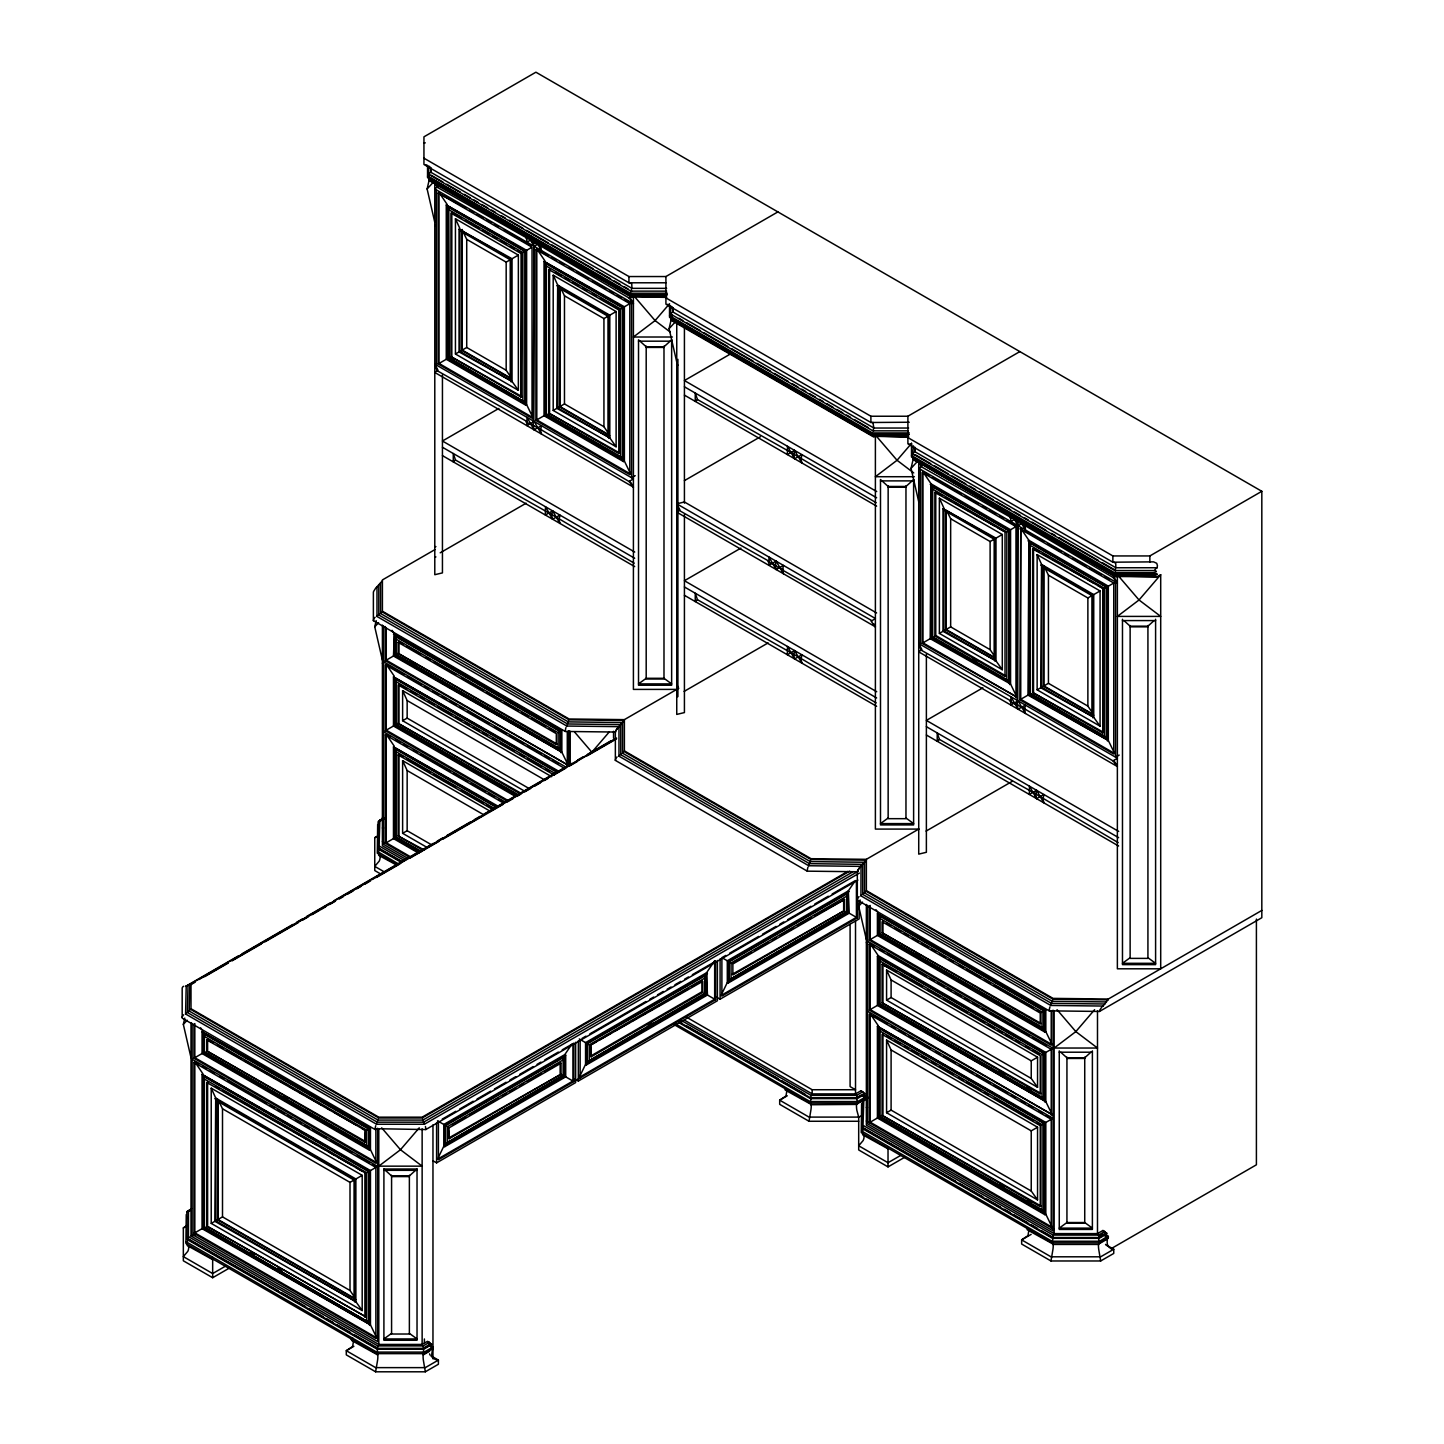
<?xml version="1.0" encoding="UTF-8"?>
<svg xmlns="http://www.w3.org/2000/svg" width="1444" height="1444" viewBox="0 0 1444 1444"><rect width="100%" height="100%" fill="white"/><g stroke="black" fill="none" stroke-linecap="round" stroke-linejoin="round"><path stroke-width="1.5" d="M1256.406 919.088L1256.406 1164.803L1111.068 1248.717M191.529 1208.61L187.594 1211.624M859.361 873.115L424.392 1124.244L376.559 1124.244L376.83 1122.999M858.079 871.346L423.633 1122.168L377.299 1122.168L377.57 1120.923M852.917 871.815L422.893 1120.075L378.057 1120.075L378.31 1118.829M620.288 724.924L619.079 726.657L566.806 726.043L567.077 724.798M434.879 549.641L382.407 579.928L382.407 612.039L569.098 719.816L624.386 720.466L620.848 724.599L567.564 723.967L567.835 722.722M623.898 720.755L622.617 722.523L568.322 721.892L568.593 720.646M678.788 688.228L624.386 719.635L624.386 751.746L811.059 859.523L866.364 860.173L861.039 866.364L808.766 865.75L809.037 864.505M1261.821 910.424L1108.324 999.031L1104.786 1003.995L1051.503 1003.381L862.754 894.396L862.754 864.342L809.543 863.674L809.813 862.429M1106.555 1001.937L1052.279 1001.288L864.559 892.915L864.559 862.248L810.301 861.599L810.571 860.353M1104.786 1003.995L1103.017 1006.053L1050.745 1005.457L1051.015 1004.212M1051.503 1003.381L1051.774 1002.136M1052.279 1001.288L1052.55 1000.06M376.559 1124.244L185.59 1013.995L186.222 985.656M185.59 1013.995L186.222 1012.966M377.299 1122.168L187.395 1012.515L188.027 985.043M187.395 1012.515L188.027 1011.486M378.057 1120.075L189.2 1011.053L189.832 984.429M189.2 1011.053L189.832 1010.024M566.806 726.043L376.992 616.462L376.992 586.733L382.407 580.759M376.992 616.462L377.642 615.433M567.564 723.967L378.797 614.982L379.447 613.953M568.322 721.892L380.602 613.519L381.252 612.491M808.766 865.75L618.971 756.169L618.971 726.44L622.129 722.812M618.971 756.169L619.602 755.14M809.543 863.674L620.776 754.689L621.407 753.66M810.301 861.599L622.581 753.208L623.212 752.18M1050.745 1005.457L860.949 895.858L861.581 894.847M862.754 864.342L864.108 862.519M862.754 894.396L863.386 893.367M864.559 862.248L865.877 860.443M864.559 892.915L865.191 891.887M423.2 1348.263L423.67 1350.988M666.641 295.045L631.912 295.045L631.714 293.872M908.601 434.752L873.873 433.886M1115.887 574.116L1157.149 574.116L1114.371 574.189L911.507 457.062L911.507 443.182M191.005 1022.623L191.005 1236.01L378.797 1344.436L422.135 1344.436L427.55 1341.314L429.355 1342.36L423.2 1345.916L423.543 1347.848M684.402 1020.132L812.178 1093.902L855.516 1093.902L860.949 1090.78L862.754 1091.826L856.581 1095.382L856.942 1097.314M866.364 904.486L866.364 1125.183L1054.156 1233.609L1097.494 1233.609L1102.909 1230.487L1104.714 1231.533L1098.559 1235.089L1098.902 1237.021M811.149 1098.306L810.662 1100.454M666.641 297.392L631.876 296.706M908.601 437.099L873.71 436.268M1160.705 574.712L1139.027 599.982L1117.367 616.408L1160.705 616.408L1139.027 599.982L1117.367 574.712L1117.367 968.798L1160.705 968.798L1160.705 574.712L1157.095 576.788L1115.598 575.957M666.641 288.349L631.912 288.349L631.768 283.908L629.476 282.555M908.601 428.038L873.891 428.038L872.862 422.334M1019.843 351.596L907.897 416.233L907.897 443.849L1112.873 562.203L1153.575 561.86L1156.734 563.304L1157.438 565.669L1157.095 567.745L1115.869 567.745L1115.725 563.304L1113.432 561.951M1105.887 1236.786C1105.689 1231.317 1096.447 1235.884 1099.028 1240.161M860.949 1090.78L864.92 1094.173L857.213 1098.613L810.499 1098.613L678.518 1022.424M1102.909 1230.487L1106.88 1233.88L1099.191 1238.32L1052.459 1238.32L862.267 1128.504L862.267 1100.743L868.043 1097.422M562.853 1075.22L445.167 1143.847L563.449 1075.563L563.449 1056.954L445.167 1125.237M705.195 993.725L705.195 975.115L586.914 1043.398L586.914 1062.008L705.195 993.725L705.195 975.115M846.942 911.886L846.942 893.276L728.66 961.56L728.66 980.169L846.942 911.886L846.942 893.276M534.099 429.807L527.006 417.37L526.879 425.619L534.099 421.449L541.464 434.048L540.561 430.402L541.464 425.709L534.099 429.807L533.197 426.142L534.099 246.31L533.197 242.664L530.562 240.083L436.99 187.124L435.889 183.875M552.601 510.869L551.698 515.562L552.601 519.208L559.965 515.111L559.063 519.804L559.965 523.45L552.601 510.869L545.363 515.039L545.507 506.772L552.601 519.208M794.561 450.402L793.659 455.095L794.561 458.741L801.925 454.643L801.023 459.336L801.925 462.982L794.561 450.402L787.341 454.571L787.485 446.304L794.561 458.741M776.078 569.496L775.175 565.849L776.078 561.156L768.84 565.326L768.984 557.077L776.078 569.496L783.442 565.416L782.54 570.109L783.442 573.755L776.078 561.156M794.561 650.576L793.659 655.251L794.561 658.915L801.925 654.818L801.023 659.511L801.925 663.157L794.561 650.576L787.341 654.746L787.485 646.479L794.561 658.915M1018.038 709.203L1010.962 696.766L1010.818 705.033L1018.038 700.863L1025.402 713.462L1024.5 709.798L1025.402 705.105L1018.038 709.203L1017.136 705.556L1017.749 518.938M1019.879 520.526L1025.402 529.966L1025.114 523.179M1036.539 790.265L1035.637 794.958L1036.539 798.604L1043.904 794.525L1043.001 799.218L1043.904 802.864L1036.539 790.265L1029.319 794.435L1029.464 786.186L1036.539 798.604M673.211 318.528L873.891 434.752M911.507 455.51L1114.371 572.618L1153.467 572.618C1160.886 570.94 1150.958 571.373 1157.095 567.745M530.562 240.083L526.879 242.141L526.681 235.426M919.828 463.271L920.947 466.52L1018.038 521.537L1014.5 519.497L1010.818 521.537L1010.638 514.822M1157.095 576.788L1114.967 576.481L912.951 459.066L1115.869 576.788M191.005 1057.73L183.334 1024.374L184.778 1018.11M434.788 222.322L427.117 188.965L429.518 178.533M382.407 660.197L374.754 626.84L376.18 620.595M676.749 362.029L669.095 328.672L671.965 316.164M918.727 501.736L911.056 468.361L913.456 457.947M866.364 939.611L858.693 906.254L860.137 899.991M673.139 321.2L672.218 320.063M915.117 460.889L914.684 459.914M1052.604 1242.454L1052.748 1244.439L1098.902 1244.439L1099.064 1242.454M429.355 1342.36L430.872 1343.859M862.754 1091.826L864.252 1093.325M1104.714 1231.533L1106.23 1233.032M631.912 288.349L431.16 172.45L431.214 168.695L429.536 166.457M873.891 428.038L673.139 312.139L672.218 306.832M1115.869 567.745L915.117 451.846L914.756 447.279M1107.728 1236.93C1107.584 1239.873 1104.606 1247.833 1113.757 1249.259L1113.757 1253.428L1100.671 1260.973L1050.979 1260.973L1021.648 1244.042L1021.648 1239.873L1031.142 1234.385M810.77 1102.313L810.77 1104.732L856.581 1104.425L863.801 1099.552L862.952 1127.439M377.281 1350.988L377.75 1348.263L354.322 1334.743M1052.64 1240.161L1053.109 1237.436L1041.395 1230.667M375.765 1125.688L375.53 1126.482A7.527 2.346 -76.6 0 0 375.151 1128.685L425.8 1129.551L857.862 880.1M565.994 727.469L565.741 728.263A7.202 2.31 -76.2 0 0 565.272 731.458L615.541 732.036A5.469 3.159 -60 0 1 615.848 730.7L617.96 727.361A7.455 4.296 -60 0 1 618.971 726.711M807.972 867.176L807.719 867.97A7.202 2.31 -76.2 0 0 807.25 871.165L857.501 871.743A5.469 3.159 -60 0 1 857.808 870.407L859.938 867.068A7.455 4.296 -60 0 1 860.949 866.418L862.339 864.577M1049.95 1006.865L1049.698 1007.659A7.202 2.31 -76.2 0 0 1049.21 1010.854L1099.48 1011.45L1261.821 917.716L1261.821 491.303L535.904 72.2L423.94 136.837L423.94 164.454L628.934 282.789L665.919 282.789M377.389 1347.848L377.75 1345.916L188.442 1236.624L188.478 1210.577M810.77 1097.314L811.131 1095.382L680.377 1019.897M1052.748 1237.021L1053.109 1235.089L863.801 1125.797M631.425 289.233L631.425 291.652M873.385 428.922L873.385 431.341M1115.364 568.629L1115.364 571.048M186.962 1243.934L187.233 1245.558L212.665 1259.655M438.398 1157.366L443.813 1146.193L443.813 1124.461L564.803 1054.607L571.752 1044.337M580.145 1075.527L585.56 1064.354L585.56 1042.622L706.549 972.769L714.672 960.783L715.574 961.307L715.574 999.717L575.127 1080.816M186.962 1216.985L186.962 1218.375M377.75 1352.162L377.552 1355.176M630.631 294.486L427.55 177.666L427.55 165.338M872.609 434.193L669.529 317.355L669.529 305.045M376.83 1351.873L376.685 1353.642L424.247 1353.642L432.965 1348.606M1114.587 573.882L1114.371 572.618M810.228 1101.339L810.066 1103.108L857.646 1103.108L866.887 1097.783M1052.189 1241.046L1052.044 1242.815L1099.606 1242.815L1108.324 1237.779L1108.324 1236.226L1104.714 1234.133A2.419 1.39 -60 0 1 1103.956 1234.439M669.529 303.727L655.089 320.586L633.411 337.012L672.417 337.012M609.224 731.982L591.878 752.198L574.55 731.982M911.507 443.434L897.049 460.275L875.389 476.719L914.395 476.719M419.247 1127.836L400.475 1149.731L378.797 1166.156L422.135 1166.156L400.475 1149.731L381.685 1127.836M1094.606 1009.699L1075.834 1031.612L1054.156 1048.037L1097.494 1048.037L1075.834 1031.612L1057.044 1009.699M427.117 188.965L433.507 182.016M374.754 626.84L378.581 622.671M669.095 328.672L675.467 321.723M183.334 1024.374L187.178 1020.204M911.056 468.361L917.445 461.412M858.693 906.254L862.519 902.085M187.287 1225.523L183.334 1227.923L183.334 1260.793L212.665 1277.723L229.74 1267.868M417.027 1169.008L409.374 1175.921L391.577 1175.921L383.905 1169.008L383.905 1340.267L417.027 1340.267L417.027 1169.008L383.905 1169.008M1154.063 620.631L1147.926 626.173L1130.129 626.173L1123.992 620.631M1090.852 1052.261L1084.733 1057.802L1066.936 1057.802L1060.799 1052.261M378.996 853.043L378.653 855.317L394.772 864.053M862.952 1132.439L862.591 1134.731L888.024 1148.828M586.914 1062.008L704.6 993.382M728.66 980.169L846.364 911.543M455.492 460.022L453.272 461.863L453.272 453.524L455.492 460.022L556.283 517.169L634.169 563.178M697.47 399.537L695.25 401.396L695.25 393.057L697.47 399.537L791.023 452.513L876.147 502.711M697.47 599.711L695.25 601.57L695.25 593.231L697.47 599.711L798.243 656.858L876.147 702.885M939.43 739.418L937.228 741.277L937.228 732.92L939.43 739.418L1033.001 792.395L1118.125 842.574M378.725 851.076L379.7 849.956A2.238 1.697 -35.7 0 0 379.862 848.747L401.324 861.129M187.323 1241.317L188.28 1240.197A2.238 1.697 -35.7 0 0 188.478 1239.566M862.664 1130.49L863.638 1129.37A2.238 1.697 -35.7 0 0 863.855 1128.432M375.097 617.256L374.501 617.851A7.184 5.433 -35.7 0 0 373.364 620.667L565.272 731.458M183.695 1014.789L183.081 1015.367A7.527 5.668 -35.7 0 0 182.179 1017.262M617.075 756.945L616.48 757.54A7.184 5.433 -35.7 0 0 615.343 760.374L807.25 871.147M859.054 896.652L858.44 897.247A7.184 5.433 -35.7 0 0 857.321 900.063L1049.228 1010.854M785.193 1088.072L785.193 1090.039L811.131 1104.425A10.397 3.249 -76.6 0 1 810.86 1110.328L809.019 1121.266L858.693 1121.266M1027.171 1227.761L1027.171 1229.746L1053.109 1244.132A10.397 3.249 -76.6 0 1 1052.838 1250.035L1050.979 1260.973M888.15 818.008L880.497 823.603L913.619 823.603L905.966 818.008M391.577 1333.353L383.905 1338.949L417.027 1338.949L409.374 1333.353M1130.129 957.715L1122.475 963.31L1155.597 963.31L1147.926 957.715M379.014 848.025L379.862 820.156L382.949 818.369M187.594 1238.266L188.442 1236.624M429.951 172.919L428.742 174.417L429.951 175.338M671.929 312.626L670.72 314.124L671.929 315.045M913.908 452.315L912.698 453.813L913.908 454.734M632.003 296.219L629.151 298.06L537.782 244.271L533.197 242.664L534.099 242.141M1115.941 575.633L1113.107 577.474L1021.72 523.667L1017.136 522.06M377.371 836.509L374.754 837.701L374.754 870.552L380.259 873.728M861.328 1115.923L858.693 1117.096L809.019 1117.096L779.688 1100.166L779.688 1104.335L809.019 1121.266M437.893 186.601L434.788 188.965L633.411 303.655L630.053 297.536L629.151 298.06L633.411 303.655M438.146 192.991L532.042 247.213L532.042 418.182L438.146 363.978L438.146 192.991L465.871 207.954M532.944 417.659L439.048 363.455L439.048 192.467L447.171 204.452L447.171 358.762L526.627 404.627L525.724 405.15L446.268 359.285L446.268 204.976L526.627 250.335L526.627 404.627L532.042 415.8M512.042 381.451L459.048 351.903L459.048 229.199L512.042 258.747L512.042 381.451L518.36 390.313L518.36 255.101L455.438 218.766L455.438 353.997L518.36 390.313M459.95 230.769L510.237 259.794L510.237 380.422L459.95 351.379L459.95 230.769L461.755 229.722L461.755 350.332L510.111 378.256M526.049 238.531L526.952 238.007M510.815 377.101L506.176 370.26L506.176 262.14L518.36 255.101M521.067 253.53L521.97 253.025L521.067 397.1L450.925 356.596L450.925 213.044L521.067 253.53L521.067 397.1M522.872 400.223L522.872 252.501L525.273 251.112L448.524 206.799L448.524 357.986L525.273 402.28L449.12 357.643L448.524 206.799M525.724 405.15L525.724 250.859L531.356 247.592M535.904 249.433L629.801 303.655L629.801 474.625L535.904 420.421L535.904 249.433L548.305 255.552M541.464 246.382L540.561 246.906L541.464 250.552L535.941 241.112M544.027 261.418L624.386 306.778L624.386 461.069L630.703 474.101L536.807 419.897L536.807 248.91L544.929 260.895L544.929 415.204L624.386 461.069L623.483 461.593L544.027 415.728L544.027 261.418L623.483 307.301L623.483 461.593M553.196 275.208L557.709 285.118L557.709 407.822L609.801 437.893L556.806 408.345L557.709 285.118L609.801 315.189L609.801 437.893L616.119 446.756L616.119 311.543L553.196 275.208L553.196 410.439L616.119 446.756M438.146 363.978L448.073 358.238L448.073 208.261M450.925 356.596L521.97 396.577M455.438 353.997L466.719 347.481L466.719 239.361L462.206 230.047M423.94 158.19L628.934 276.544L665.919 276.544L777.883 211.907M608.574 433.543L603.935 426.702L603.935 318.582L616.119 311.543M623.032 458.723L546.283 414.428L546.283 263.241L623.032 307.554L623.032 458.723L620.631 456.665L620.631 308.944L630.703 303.132L624.963 299.81M498.902 408.417L442.442 441.016L634.728 552.041M526.049 422.027L537.782 427.749L629.151 481.556L633.411 478.794L434.788 364.123L436.99 370.603L526.952 421.504M535.904 420.421L545.832 414.681L545.832 262.465L544.929 262.988L622.581 307.825L622.581 460.04L623.483 459.517L545.832 414.681M546.283 414.428L546.283 263.241M619.729 453.019L618.826 453.542L618.826 309.973L548.684 269.487L548.684 413.038L619.729 453.019L619.729 309.467M553.196 410.439L564.478 403.923L564.478 295.803L560.868 288.349M533.197 426.142L534.099 425.619M540.561 430.402L541.464 429.879M731.151 353.563L684.42 380.548L876.707 491.556M609.801 435.817L607.996 436.864L607.996 316.236L557.709 287.212L559.514 286.165L559.514 406.775L607.87 434.698M440.203 552.817L526.139 503.198M635.216 475.672L631.606 477.747L631.606 302.608M630.053 481.032L629.151 481.556L633.411 487.133L434.788 372.462L437.893 370.079L434.788 364.123M385.331 660.702L395.277 654.962L560.958 750.627L560.055 751.151L560.055 731.494L394.374 635.829L394.374 655.486L561.86 752.18L393.472 656.009L394.374 633.754L561.86 730.447L561.86 752.18L568.196 765.212L385.331 660.702L385.331 626.552M398.111 642.327L556.319 733.66L556.319 744.653L398.111 653.32L398.111 642.327L402.93 644.06M684.42 480.635L760.356 436.792M395.728 654.71L395.728 636.1L560.507 731.242L560.507 749.833L395.728 654.71L395.728 636.1M398.111 653.32L557.222 744.129M514.226 795.734L393.472 726.007L393.472 676.857L557.98 770.789M517.169 796.402L394.374 725.484L394.374 678.427L395.277 677.904L395.277 724.978L385.331 730.7L507.277 801.113M515.923 794.11L395.728 724.707L395.728 678.68L554.695 770.464M554.352 775.121L398.111 684.907L398.111 723.336L520.111 792.72M524.569 791.131L402.623 720.718L407.154 718.119L407.154 700.557L402.623 690.647L551.662 776.692M395.277 747.902L395.277 837.574L385.331 843.296L385.331 734.87L390.115 736.584M418.778 853.223L393.472 838.603L393.472 746.873L497.602 805.933M740.88 548.124L684.42 580.723L876.707 691.73M421.558 849.451L398.111 835.932L398.111 754.923L402.93 756.656M876.616 612.96L684.42 501.989L676.749 503.812L678.969 510.31L768.912 561.193M768.009 561.716L776.078 565.326M1010.565 684.041L930.207 638.681L931.109 483.866L1010.565 529.731L1010.565 684.041L1016.883 697.073L922.084 643.374L922.084 472.405L1015.98 526.609L1015.98 697.596M775.175 565.849L783.442 569.586M934.864 492.44L935.766 491.917L935.766 635.486L1005.926 675.972L1005.024 676.496L934.864 635.992L934.864 492.44L1005.926 532.421M384.104 818.008L378.328 821.347L378.328 849.108L401.613 862.555M378.328 822.123L384.104 818.802M995.981 660.865L942.986 631.317L942.986 508.595L995.981 538.161L995.981 660.865L1002.298 669.727L1002.298 534.515L939.376 498.18L939.376 633.393L1002.298 669.727M374.754 837.701L378.49 835.534M560.507 749.833L558.124 747.775L558.124 732.613L561.86 730.447M418.995 850.733L395.728 837.303L395.728 748.696L496.537 806.889M398.111 835.932L424.41 850.065M425.854 846.726L402.623 833.314L407.154 830.715L407.154 770.554L402.623 760.663L489.733 810.95M684.131 691.405L768.118 642.905M185.59 986.378L238.242 955.982M242.141 953.726L292.861 924.449M296.76 922.193L302.608 918.817M306.525 916.561L329.918 903.042M333.817 900.803L433.308 843.368M437.207 841.112L443.055 837.737M446.954 835.48L470.365 821.961M474.264 819.705L480.112 816.329M484.011 814.073L571.788 763.407M577.636 760.031L583.502 756.656M587.401 754.4L610.794 740.88M187.395 985.765L616.57 738.01M189.2 985.151L195.03 981.794M198.929 979.537L228.116 962.697M231.997 960.441L317.626 911.02M321.507 908.763L335.134 900.912M339.015 898.655L368.202 881.815M372.101 879.558L484.949 814.398M488.848 812.16L615.324 739.129M191.005 984.555L194.904 982.299M204.669 976.667L228.098 963.13M231.997 960.874L261.274 943.979M265.191 941.723L298.367 922.554M302.283 920.297L308.132 916.922M312.03 914.666L325.694 906.778M329.611 904.522L335.459 901.146M339.358 898.89L343.275 896.634M347.174 894.377L353.04 891.002M356.939 888.746L360.838 886.49M364.736 884.233L370.603 880.858M376.451 877.483L399.88 863.945M409.645 858.314L438.922 841.401M442.839 839.163L503.342 804.218M507.259 801.962L513.107 798.586M517.024 796.33L520.923 794.074M524.822 791.817L530.688 788.442M534.587 786.186L540.435 782.792M544.352 780.554L548.251 778.298M554.099 774.905L565.813 768.154M569.73 765.898L577.528 761.385M587.293 755.753L616.57 738.841M1009.988 517.927L1010.89 517.403M994.754 656.515L990.115 649.656L990.115 541.536L1002.298 534.515M1009.212 681.694L932.463 637.382L932.463 486.213L1009.212 530.526L1009.212 681.694L1006.829 679.637L1006.829 531.897L1016.883 526.085L1016.883 697.073L922.987 642.851L922.987 471.881M1019.843 528.829L1113.757 583.051L1113.757 754.039L1019.843 699.817L1020.746 528.323L1028.886 540.309L1108.324 586.174L1108.324 740.483L1113.757 751.656M1024.5 526.32L1025.402 525.797L1021.72 523.667M872.032 620.739L782.54 570.109M1108.324 740.483L1027.984 695.124L1028.886 540.309L1028.886 694.6L1106.519 739.436L1106.519 587.221L1028.886 542.384L1029.789 541.861L1029.789 694.077L1019.843 699.817M1032.622 548.882L1103.685 588.863L1102.783 732.938L1032.622 692.434L1032.622 548.882L1039.373 551.734M200.644 1027.857L202.954 1031.269L202.954 1053.019L370.458 1149.713L369.556 1150.236L202.052 1053.542L202.052 1031.792L370.458 1127.981L370.458 1149.713L375.873 1160.886M361.902 1128.414L365.801 1130.67L364.899 1142.186L206.709 1050.853L206.709 1039.861L213.459 1042.712M1037.135 554.622L1041.647 564.514L1041.647 687.236L1093.74 717.307L1040.745 687.759L1041.647 564.514L1093.74 594.603L1093.74 717.307L1100.075 726.17L1100.075 590.957L1037.135 554.622L1037.135 689.835L1100.075 726.17M1043.452 565.561L1041.647 566.608L1091.935 595.632L1091.935 716.26L1093.74 715.213M375.873 1129.118L375.873 1163.268L193.929 1058.217L203.857 1052.495L203.857 1032.839L202.954 1033.362L368.653 1129.027L368.653 1148.684M204.308 1052.225L204.308 1033.615L369.104 1128.757L366.704 1130.147L366.704 1145.309L369.104 1147.366L204.308 1052.225L204.308 1033.615M206.709 1050.853L365.801 1141.662M193.929 1062.405L375.873 1167.438L375.873 1338.426L193.929 1233.375L193.929 1062.405L198.694 1064.102M922.084 643.374L932.012 637.634L932.012 485.437M932.463 637.382L932.463 486.213M934.864 635.992L935.766 635.486M939.376 633.393L950.657 626.876L950.657 518.757L947.047 511.32M370.458 1324.87L202.052 1228.682L202.052 1074.39L370.458 1170.561L370.458 1324.87L375.873 1336.043M907.897 437.604L1112.873 555.94L1149.857 555.94L1261.821 491.303M1114.01 576.95L1113.107 577.474L1117.367 583.051L918.727 468.361L921.85 465.997L919.756 462.026M211.221 1088.18L215.734 1098.072L215.734 1220.794L355.874 1301.694L214.831 1221.317L215.734 1098.072L355.874 1178.99L355.874 1301.694L362.191 1310.556L362.191 1175.344L211.221 1088.18L211.221 1223.393L362.191 1310.556M217.539 1099.119L215.734 1100.166L354.069 1180.037L354.069 1300.647L355.874 1299.618M1092.53 712.957L1087.874 706.098L1087.874 597.978L1100.075 590.957M1106.97 586.968L1030.24 542.655L1030.24 693.824L1106.97 738.137L1104.588 736.079L1104.588 588.34L1114.66 582.528M1114.967 575.705L1154.929 575.705L1157.095 574.441M982.859 687.813L926.38 720.412L1118.685 831.437M1008.76 682.994L1008.76 530.778L931.109 485.942L931.109 638.158L1009.663 682.471L932.012 637.634M1009.988 701.423L1021.72 707.163L1113.107 760.952L1117.367 758.208L918.727 643.519L920.947 650.017L1010.89 700.9M1030.24 693.824L1030.24 542.655M1032.622 692.434L1103.685 732.415M1037.135 689.835L1048.434 683.319L1048.434 575.199L1043.904 565.904M1017.136 705.556L1018.038 705.033L1014.5 702.993M1024.5 709.798L1025.402 709.293L1021.72 707.163M190.77 1209.35L186.908 1211.588L186.908 1239.331L377.101 1349.147L423.832 1349.147L431.521 1344.707L428.308 1342.379M186.908 1212.364L190.77 1210.144M183.334 1227.923L187.07 1225.775M206.709 1039.861L365.801 1130.67M202.052 1031.792L370.458 1127.981M193.929 1233.375L203.857 1227.635L203.857 1075.437M204.904 1227.039L369.104 1322.524L204.308 1227.382L204.308 1076.213L369.104 1171.355M206.709 1225.992L365.801 1316.82L365.801 1173.25L206.709 1082.44L206.709 1225.992L365.801 1316.82M211.221 1223.393L222.502 1216.877L222.502 1108.775L218.892 1101.321M624.386 750.898L811.059 858.693L866.364 859.324L918.817 829.037M191.005 1008.742L378.797 1117.169L422.135 1117.169L847.718 871.454M191.005 983.707L191.005 1009.573L378.797 1117.999L422.135 1117.999L849.668 871.165M926.091 831.094L1012.027 781.475M442.261 1119.1L455.799 1111.284M459.679 1109.046L473.217 1101.23M477.08 1098.992L490.635 1091.177M494.498 1088.938L506.104 1082.242M509.985 1080.004L515.779 1076.646M519.659 1074.408L533.197 1066.593M537.06 1064.354L540.94 1062.134M544.803 1059.896L558.341 1052.08M562.221 1049.842L573.828 1043.146L573.828 1081.556L438.398 1159.749L438.398 1121.338M582.076 1038.38L585.957 1036.142M589.82 1033.904L645.919 1001.504M649.8 999.284L653.663 997.046M657.525 994.808L663.337 991.45M667.2 989.23L671.081 986.992M674.944 984.754L680.756 981.415M684.618 979.176L688.481 976.938M692.362 974.7L715.574 961.307M725.772 955.423L721.892 957.643L721.892 996.071L857.321 917.879L857.321 871.851A5.253 3.032 -60 0 1 857.537 870.858L860.064 866.996A7.166 4.133 -60 0 1 861.039 866.364L860.949 895.858M729.635 953.184L758.66 936.434M762.522 934.196L776.078 926.38M779.941 924.142L783.803 921.904M787.684 919.666L810.896 906.272M814.759 904.034L828.314 896.219M832.177 893.98L855.389 880.569L848.296 890.93L727.307 960.783L727.307 982.516L720.989 995.548L856.418 917.355L856.418 881.075M444.716 1146.716L565.705 1076.863L565.705 1055.131L444.716 1124.984L444.716 1146.716L443.813 1146.193M707.452 973.292L586.463 1043.146L586.463 1064.878L585.56 1064.354L706.549 994.501L706.549 972.769L707.452 995.024L586.463 1064.878M849.198 891.453L728.209 961.307L728.209 983.039L727.307 982.516L848.296 912.662L848.296 890.93L849.198 913.186L728.209 983.039M706.549 974.844L587.365 1043.669L587.365 1063.307L586.463 1062.784L705.647 993.977L715.574 999.717M354.646 1297.344L350.008 1290.485L350.008 1182.383L362.191 1175.344M366.704 1320.466L366.704 1172.727L376.776 1166.914L372.913 1164.676M437.496 1120.815L447.55 1126.627L562.853 1060.058M579.243 1038.976L589.314 1044.788L704.6 978.22M722.578 958.04L731.061 962.949L846.364 896.381M452.315 1124.912L465.798 1117.133M469.643 1114.912L498.523 1098.234M502.368 1096.014L506.23 1093.794M510.075 1091.574L515.851 1088.235M519.714 1086.014L523.558 1083.794M527.403 1081.556L540.886 1073.776M544.731 1071.556L558.214 1063.777M590.217 1045.312L702.795 981.342L702.795 992.335L591.119 1056.827L590.217 1045.312L595.993 1041.972M599.838 1039.752L611.39 1033.074M615.252 1030.854L628.718 1023.074M632.58 1020.854L636.425 1018.616M642.201 1015.294L646.046 1013.056M649.908 1010.836L653.753 1008.616M657.616 1006.396L663.392 1003.057M667.236 1000.836L671.081 998.616M674.944 996.396L688.409 988.599M692.272 986.378L701.892 980.819L701.892 991.811L590.217 1056.304M731.964 963.473L751.223 952.354M755.068 950.116L768.551 942.336M772.396 940.116L776.258 937.896M780.103 935.676L793.586 927.896M797.431 925.658L810.914 917.879M814.759 915.658L844.559 899.504L844.559 910.496L732.866 974.989L732.866 963.978L844.559 899.504M449.355 1127.674L561.048 1063.181L561.048 1074.174L449.355 1138.666L448.452 1127.15L449.355 1138.666M225.95 1265.883L212.665 1273.554L183.334 1256.605L187.792 1251.352A10.397 7.834 -35.7 0 0 188.46 1245.667M448.452 1138.143L561.048 1074.174M731.964 974.465L844.559 910.496M647.977 1025.041L651.822 1022.821M1119.172 755.068L1115.562 757.161L1115.562 582.004M444.716 1144.623L563.9 1075.816L573.828 1081.556M847.393 912.139L728.209 980.945L729.112 981.469L729.112 961.812L848.296 893.006L847.393 892.5L847.393 912.139L857.321 917.879M1114.01 760.428L1113.107 760.952L1117.367 766.547L918.727 651.858L921.85 649.493L918.727 643.519M437.496 1159.225L572.925 1081.033L572.925 1044.752M579.243 1077.386L714.672 999.194L714.672 960.783M432.965 1160.795L436.593 1162.871L575.633 1082.603L575.633 1042.261M574.73 1078.957L578.34 1081.033L717.379 1000.764L717.379 960.422M716.477 997.118L720.087 999.194L859.144 918.926L859.144 900.984M875.985 909.72L878.313 913.149L878.313 934.882L1045.817 1031.594L1044.914 1032.117L877.41 935.405L877.41 913.673L1045.817 1009.861L1045.817 1031.594L1052.134 1044.626L870.191 939.575L870.191 905.424M1051.232 1010.999L1051.232 1045.149L869.288 940.098L879.216 934.358L879.216 914.72L878.313 915.243L1044.012 1010.89L1044.012 1030.547L1044.914 1030.023L879.216 934.358M879.667 934.106L879.667 915.496L1044.463 1010.638L1044.463 1029.247L879.667 934.106L879.667 915.496M882.067 932.716L1040.258 1024.049L1040.258 1013.056L882.067 921.723L882.067 932.716L1041.16 1023.543M1052.134 1114.624L870.191 1009.591L870.191 943.744L878.313 955.729L1045.817 1052.441L1045.817 1101.591L1052.134 1114.624L869.288 1010.114L869.288 944.268L874.053 945.982M877.41 956.253L878.313 955.729L878.313 1004.898L1045.817 1101.591L877.41 1005.421L877.41 956.253L1044.914 1052.965L1044.914 1102.115M882.067 964.321L1040.258 1055.654L1040.258 1094.065L882.067 1002.732L882.067 964.321L896.634 971.686M869.288 1010.114L879.216 1004.374L879.216 957.3L878.313 957.823L1044.012 1053.488L1044.012 1100.563L1044.914 1100.039L879.216 1004.374M879.667 1004.121L879.667 958.076L1044.463 1053.217L1044.463 1099.263L879.667 1004.121L879.667 958.076M882.067 1002.732L1041.16 1093.541M886.58 1000.132L891.092 997.515L891.092 979.953L886.58 970.043L1037.55 1057.207L1037.55 1087.296L886.58 1000.132L886.58 970.043M1052.134 1227.238L870.191 1122.187L870.191 1013.76L878.313 1025.745L878.313 1117.494L1045.817 1214.205L1044.914 1214.711L877.41 1118.017L877.41 1026.269L1045.817 1122.457L1045.817 1214.205L1052.134 1227.238L1051.232 1227.743L1051.232 1119.317L869.288 1014.284L869.288 1122.71L879.216 1116.97L879.216 1027.316L878.313 1027.839L1044.012 1123.486L1044.012 1213.159L1044.914 1212.635L879.216 1116.97M787.269 1095.779L779.688 1100.166L785.987 1095.978L786.908 1090.455M353.888 1346.313L346.289 1350.7L346.289 1354.869L375.62 1371.8L425.312 1371.8L438.398 1364.255L438.398 1360.086L432.965 1356.945A11.155 6.444 -60 0 1 432.297 1356.819M856.581 1097.729L861.202 1095.057M424.735 1347.378L429.355 1344.707M678.518 1021.648L810.499 1097.837L857.213 1097.837L864.92 1093.397M186.908 1238.555L377.101 1348.371L423.832 1348.371L431.521 1343.913M862.754 1094.426L866.364 1096.519L857.646 1101.555L810.066 1101.555L675.738 1023.995M431.937 1346.999L429.301 1344.996L432.965 1347.053L424.247 1352.089L376.685 1352.089L186.258 1241.84M425.312 1371.8L423.471 1360.862A10.397 3.249 76.6 0 1 423.2 1354.959L429.572 1351.277M862.267 1101.537L868.043 1098.198M1044.463 1029.247L1042.063 1027.189L1042.063 1012.027L1045.817 1009.861M879.667 1116.717L879.667 1028.092L1044.463 1123.233L1044.463 1211.859L879.667 1116.717L879.667 1028.092M882.067 1115.328L1040.258 1206.661L1040.258 1125.652L882.067 1034.319L882.067 1115.328L1041.16 1206.137M886.58 1112.728L891.092 1110.111L891.092 1049.968L886.58 1040.059L1037.55 1127.222L1037.55 1199.892L886.58 1112.728L886.58 1040.059M1037.55 1087.296L1031.233 1078.433L1031.233 1060.853L1037.55 1057.207M1044.463 1099.263L1042.063 1097.187L1042.063 1054.607L1052.134 1048.795M901.309 1155.056L888.024 1162.727L858.693 1145.778L863.151 1140.525A10.397 7.834 -35.7 0 0 863.801 1134.84M856.942 1102.313L856.581 1104.425A10.397 3.249 76.6 0 0 856.852 1110.328L858.693 1117.096L858.693 1149.947L888.024 1166.896L905.099 1157.041M1037.55 1199.892L1031.233 1191.029L1031.233 1130.869L1037.55 1127.222M1044.463 1211.859L1042.063 1209.783L1042.063 1124.623L1052.134 1118.811M862.267 1127.728L1052.459 1237.526L1099.191 1237.526L1106.88 1233.086M1100.148 1243.212L1106.519 1239.53M537.782 244.271L534.099 246.31L527.89 235.426M1025.402 521.627L1018.038 525.706L1012.731 516.392M183.695 986.27L183.081 986.577A7.527 5.668 35.7 0 0 182.179 988.021L182.179 1018.146L375.151 1129.551M191.005 1236.01L194.832 1235.107M352.896 1338.227L351.181 1339.22L351.813 1340.573L377.75 1354.959A10.397 3.249 -76.6 0 1 377.48 1360.862L375.62 1371.8M377.678 851.599L398.724 864.053M861.617 1131.013L1052.044 1241.244L1099.606 1241.244L1107.801 1236.226M379.014 821.383L379.862 820.156M423.94 143.1L425.294 142.848M909.233 422.244L870.894 422.496L665.919 304.161L665.919 276.544M434.788 225.39L435.926 225.39M666.641 291.128L630.92 291.128L428.742 174.417L428.742 166.06M427.55 176.096L630.414 293.222L667.363 293.222M667.363 294.793L630.414 294.793L630.414 293.222M428.994 179.67L631.028 296.291L666.532 296.291M666.532 297.085L631.028 296.291M638.519 341.181L671.64 341.181M646.19 347.426L663.987 347.426M676.749 365.079L677.904 365.079M665.919 297.897L870.894 416.233L907.897 416.233M908.276 430.835L872.898 430.835L670.72 314.124L670.72 305.767M669.529 315.803L872.393 432.929L909.323 432.929M909.323 434.482L872.393 434.482L872.393 432.929M670.973 319.359L872.988 435.998L908.511 435.998M908.511 436.774L872.988 435.998M880.497 480.888L913.619 480.888M888.15 487.133L905.966 487.133M434.788 546.644L435.926 546.644M434.788 556.915L435.926 556.915M1154.677 570.542L1114.858 570.542L912.698 453.813L913.474 445.871M1122.475 620.577L1155.597 620.577M1130.129 626.84L1147.926 626.84M382.407 663.265L383.562 663.265M676.749 686.351L677.904 686.351M676.749 689.402L633.411 689.402L633.411 297.5M676.749 696.622L677.904 696.622L677.904 359.321M382.407 817.701L383.562 817.701M382.407 827.99L383.562 827.99M918.727 829.091L875.389 829.091L875.389 437.207M866.364 942.661L867.501 942.661M1059.264 1052.207L1092.386 1052.207M1066.936 1058.452L1084.733 1058.452M686.333 1017.081L812.178 1089.733L855.516 1089.733L850.101 1086.61L850.101 924.359M811.131 1095.382L856.581 1095.382M866.364 1097.115L867.501 1097.115M866.364 1107.386L867.501 1107.386M383.905 1170.326L417.027 1170.326M391.577 1176.589L409.374 1176.589M1053.109 1235.089L1098.559 1235.089M377.75 1345.916L423.2 1345.916M382.407 611.209L569.098 718.986L624.386 719.635M866.364 890.605L1053.037 998.382L1108.324 999.031M866.364 859.324L866.364 891.435L1053.037 999.212L1108.324 999.862M431.16 1347.577C435.601 1348.804 426.106 1358.551 438.398 1360.086L425.312 1367.63L375.62 1367.63L346.289 1350.7L352.607 1346.512L353.527 1340.971M865.317 1096.465L862.808 1095.075M1107.295 1236.172L1105.328 1235.541M377.678 824.325L377.299 853.26L396.775 864.505M861.617 1103.721L861.256 1132.656L1052.044 1242.815M186.258 1214.548L185.897 1243.501L376.685 1353.642M425.294 164.652L426.54 164.959M667.254 304.359L669.637 305.081M909.233 444.066L911.615 444.77M431.16 175.229L442.857 181.98M446.756 184.236L460.401 192.106M464.3 194.362L470.148 197.738M474.047 199.994L477.946 202.232M481.845 204.488L487.693 207.864M491.592 210.12L495.491 212.376M501.339 215.752L505.238 217.99M509.136 220.246L522.764 228.116M526.663 230.372L548.106 242.754M552.005 244.993L592.942 268.638M596.841 270.876L610.487 278.764M614.386 281.002L620.216 284.378M624.115 286.634L628.014 288.89M678.987 318.312L682.886 320.568M686.784 322.806L700.43 330.694M704.329 332.932L727.722 346.452M731.621 348.69L753.046 361.072M756.945 363.328L770.591 371.198M774.489 373.454L788.135 381.324M792.034 383.581L797.882 386.956M801.781 389.194L805.68 391.45M809.579 393.707L815.427 397.082M819.326 399.338L823.224 401.576M827.123 403.833L832.953 407.208M836.852 409.464L842.7 412.84M846.599 415.078L850.498 417.334M854.397 419.59L868.043 427.46M915.117 454.643L930.712 463.632M934.611 465.889L948.239 473.758M952.137 476.015L965.783 483.902M969.682 486.141L975.53 489.516M979.429 491.772L993.075 499.642M996.974 501.898L1010.619 509.768M1014.518 512.024L1020.366 515.4M1024.265 517.656L1028.164 519.894M1032.063 522.15L1045.691 530.038M1051.539 533.414L1055.438 535.652M1059.336 537.908L1098.324 560.416M1102.223 562.655L1115.869 570.542M631.912 295.045L431.106 178.262M915.117 458.542L1113.92 573.322M631.912 297.392L428.994 180.446L428.994 176.258M873.891 437.099L670.973 320.153L670.973 315.947M469.697 210.174L473.542 212.394M477.368 214.596L483.126 217.918M486.953 220.138L490.779 222.34M494.624 224.56L498.451 226.762M504.191 230.083L531.031 245.57M552.131 257.772L555.976 259.974M559.803 262.194L563.629 264.396M569.387 267.718L573.214 269.938M577.04 272.14L588.538 278.782M592.383 281.002L605.794 288.746M609.621 290.948L613.465 293.168M617.292 295.388L621.119 297.59M924.9 472.982L928.745 475.202M932.571 477.404L961.325 494.01M965.152 496.213L978.563 503.956M982.389 506.176L986.234 508.378M990.061 510.598L995.819 513.92M999.645 516.122L1003.472 518.342M1007.316 520.562L1014.97 524.984M1024.59 530.526L1043.741 541.59M1047.586 543.81L1060.997 551.554M1064.824 553.756L1068.668 555.976M1072.495 558.196L1085.906 565.94M1089.733 568.142L1101.23 574.784M1105.075 577.004L1108.902 579.206M446.268 204.976L525.724 250.859M930.207 484.39L1009.663 530.255L1009.663 684.564M1027.984 540.832L1107.422 586.697L1107.422 741.007M447.171 206.546L524.822 251.382L524.822 403.598M449.12 209.903L522.872 252.501M546.879 266.346L620.631 308.944M933.059 489.317L1006.829 531.897M1030.817 545.76L1104.588 588.34M461.557 218.134L451.828 212.521L451.828 356.072M465.455 220.39L479.101 228.26M483 230.517L488.848 233.892M492.747 236.148L496.646 238.386M500.545 240.643L506.375 244.018M510.273 246.274L514.172 248.512M518.071 250.769L521.97 253.025M555.435 272.338L561.283 275.714M565.164 277.952L569.062 280.208M572.961 282.464L578.809 285.84M582.708 288.078L586.607 290.334M592.455 293.71L596.354 295.966M600.253 298.204L617.779 308.33M937.716 493.054L941.614 495.292M945.513 497.548L951.361 500.924M955.26 503.162L968.888 511.05M972.787 513.288L994.23 525.67M998.129 527.926L1003.977 531.302M1043.272 553.991L1049.12 557.366M1053.019 559.604L1056.918 561.86M1060.817 564.117L1066.665 567.492M1070.545 569.73L1084.191 577.618M1088.09 579.856L1093.938 583.232M1097.837 585.488L1101.736 587.744M459.048 229.199L511.14 259.27L511.14 381.974M556.806 285.641L608.899 315.713L608.899 438.416M942.986 508.595L995.078 538.684L995.078 661.388M1040.745 565.037L1092.837 595.127L1092.837 717.83M466.719 239.361L506.176 262.14M564.478 295.803L603.935 318.582M950.657 518.757L990.115 541.536M1048.434 575.199L1087.874 597.978M684.42 386.793L876.634 497.783M684.42 395.133L876.634 506.122M466.719 347.481L506.176 370.26M564.478 403.923L603.935 426.702M950.657 626.876L990.115 649.656M1048.434 683.319L1087.874 706.098M510.562 378.003L462.206 350.08L462.206 229.452M608.321 434.445L559.965 406.522L559.965 288.132M994.501 657.399L946.145 629.476L946.145 511.104M1092.26 713.841L1043.904 685.918L1043.904 567.546M994.05 657.67L945.694 629.746L945.694 511.356M1091.808 714.112L1043.452 686.189L1043.452 567.799M548.684 413.038L618.826 453.542M450.023 357.119L453.903 359.357M972.787 658.933L976.667 661.172M546.879 414.085L620.631 456.665M933.059 637.039L1006.829 679.637M1030.817 693.481L1104.588 736.079M448.073 358.238L525.724 403.075M1029.789 694.077L1107.422 738.913M1114.66 753.515L1020.746 699.293L1020.746 528.323M875.389 626.84L676.749 512.151L679.871 509.786L676.749 503.812L875.389 618.501L871.129 621.263L875.389 626.84L873.71 623.79M442.442 447.261L634.674 558.25M684.42 586.968L876.634 697.957M926.38 726.675L1118.613 837.664M442.442 455.618L634.674 566.589M684.42 595.307L876.634 706.297M926.38 735.014L1118.613 846.003M393.472 634.259L560.958 730.971L560.958 752.703M877.41 913.673L1044.914 1010.367L1044.914 1032.117M396.306 639.205L558.124 732.613M880.262 918.601L1042.063 1012.027M406.829 646.316L420.511 654.204M426.359 657.58L430.276 659.836M434.175 662.092L455.654 674.51M461.52 677.886L483 690.286M486.899 692.542L500.581 700.43M504.479 702.687L518.161 710.592M522.06 712.849L527.926 716.224M531.825 718.48L545.489 726.368M549.406 728.624L555.272 732M886.869 923.456L890.786 925.712M894.684 927.969L900.551 931.362M904.449 933.618L908.348 935.856M912.265 938.113L918.113 941.506M922.03 943.762L927.878 947.138M931.795 949.394L935.694 951.65M939.611 953.906L945.459 957.282M949.376 959.538L953.275 961.794M959.141 965.188L963.04 967.444M966.939 969.7L980.62 977.588M984.519 979.844L990.385 983.22M994.284 985.476L1033.344 1008.038M1037.261 1010.277L1041.16 1012.533M410.854 661.713L414.753 663.969M916.254 953.509L920.153 955.747M396.306 654.367L558.124 747.775M880.262 933.763L1042.063 1027.189M383.526 661.731L565.182 766.62M867.483 941.145L1053.037 1048.272M388.183 665.467L403.67 674.402M407.533 676.64L421.088 684.456M424.951 686.694L428.832 688.932M432.695 691.171L438.507 694.51M442.369 696.748L446.25 698.986M450.113 701.224L455.925 704.582M459.788 706.802L463.668 709.04M467.531 711.278L488.83 723.57M494.642 726.928L506.248 733.624M510.129 735.862L523.667 743.678M527.547 745.916L541.085 753.75M544.966 755.988L548.828 758.208M552.709 760.447L558.503 763.804M879.865 949.34L883.746 951.578M887.609 953.798L926.326 976.162M930.189 978.382L934.069 980.62M937.932 982.859L943.744 986.216M947.607 988.454L951.488 990.674M955.35 992.912L961.163 996.27M965.025 998.508L968.906 1000.746M972.769 1002.984L978.581 1006.324M982.461 1008.562L986.324 1010.8M990.187 1013.038L1028.904 1035.384M1032.785 1037.622L1046.322 1045.438M563.413 767.667L385.331 664.872L385.331 730.7M869.288 944.268L1051.232 1049.319L1051.232 1115.147M393.472 676.857L557.077 771.313M394.374 678.427L556.157 771.836M396.306 681.785L554.225 772.955M880.262 961.181L1042.063 1054.607M400.981 685.521L406.829 688.896M410.746 691.153L416.594 694.546M420.511 696.784L424.41 699.04M428.308 701.297L434.175 704.69M438.073 706.946L451.755 714.834M455.654 717.09L461.52 720.466M465.419 722.722L469.336 724.978M473.235 727.234L479.101 730.628M483 732.884L486.899 735.122M492.765 738.516L496.664 740.772M500.581 743.028L514.244 750.916M520.111 754.291L524.01 756.548M527.926 758.804L541.59 766.71M545.489 768.966L549.406 771.204M900.551 973.942L922.03 986.342M927.878 989.736L939.611 996.486M943.51 998.743L966.939 1012.28M970.855 1014.536L984.519 1022.424M988.436 1024.68L994.284 1028.074M998.201 1030.312L1002.1 1032.568M1005.999 1034.825L1011.865 1038.218M1015.764 1040.474L1019.681 1042.73M1025.547 1046.106L1029.446 1048.362M1033.344 1050.618L1039.211 1053.994M407.154 700.557L543.395 779.218M891.092 979.953L1031.233 1060.853M407.154 718.119L527.818 787.792M891.092 997.515L1031.233 1078.433M398.111 723.336L519.208 793.243M1000.078 1071.917L1003.977 1074.156M1027.37 1087.675L1031.269 1089.913M396.306 724.365L517.187 794.146M880.262 1003.779L1042.063 1097.187M395.277 724.978L516.122 794.741M508.18 800.59L386.252 730.177L386.252 664.348L394.374 676.333M383.526 731.747L504.642 801.673M867.483 1011.143L1053.037 1118.288M395.927 739.942L399.789 742.18M403.67 744.418L407.533 746.638M413.345 749.996L417.208 752.234M421.088 754.472L450.113 771.24M453.994 773.461L467.531 781.294M471.412 783.532L484.949 791.348M488.83 793.586L494.642 796.926M498.505 799.164L502.386 801.402M874.053 1015.998L887.609 1023.814M891.471 1026.052L895.352 1028.29M899.215 1030.529L905.027 1033.868M908.908 1036.106L912.77 1038.344M916.651 1040.582L930.189 1048.398M936.001 1051.755L939.864 1053.994M943.744 1056.214L955.35 1062.928M959.231 1065.167L972.769 1072.982M976.649 1075.22L990.187 1083.036M994.068 1085.274L1007.623 1093.108M1011.486 1095.328L1015.349 1097.566M1021.161 1100.924L1025.041 1103.162M1028.904 1105.4L1032.785 1107.62M1038.579 1110.977L1042.46 1113.216M1046.322 1115.454L1050.203 1117.692M385.331 734.87L503.414 803.044M393.472 746.873L496.7 806.456M877.41 1026.269L1044.914 1122.981L1044.914 1214.711M495.725 806.943L394.374 748.425L394.374 838.098L417.767 851.599M396.306 751.801L493.794 808.062M880.262 1031.196L1042.063 1124.623M406.829 758.912L430.276 772.45M434.175 774.688L455.654 787.106M461.52 790.482L483 802.882M486.899 805.138L490.816 807.395M886.869 1036.052L890.786 1038.308M894.684 1040.564L900.551 1043.958M904.449 1046.214L908.348 1048.47M912.265 1050.709L918.113 1054.102M922.03 1056.358L925.929 1058.614M931.795 1061.99L935.694 1064.246M939.611 1066.502L953.275 1074.39M959.141 1077.784L963.04 1080.04M966.939 1082.296L980.62 1090.184M984.519 1092.44L988.436 1094.696M994.284 1098.072L1033.344 1120.634M1037.261 1122.89L1041.16 1125.129M398.111 754.923L491.863 809.037M407.154 770.554L483.054 814.38M891.092 1049.968L1031.233 1130.869M701.892 991.811L702.795 992.335M407.154 830.715L430.511 844.198M891.092 1110.111L1031.233 1191.029M864.559 1097.043L862.754 1095.996L863.963 1096.7M1104.714 1235.703L1108.324 1237.779M1000.078 1184.513L1003.977 1186.751M1027.37 1200.271L1031.269 1202.509M396.306 836.96L421.648 851.599M880.262 1116.374L1042.063 1209.783M395.277 837.574L418.67 851.076M411.414 857.303L386.252 842.773L386.252 734.346L394.374 746.349M382.407 841.617L409.518 857.267M866.364 1121.013L1054.156 1229.44M406.973 857.88L383.526 844.343L383.526 625.884M405.638 859.198L382.407 845.787L382.407 625.09M379.862 846.401L403.273 859.92M678.427 1021.107L682.326 1023.363M686.225 1025.619L777.955 1078.578M781.854 1080.834L805.265 1094.353M863.801 1128.143L955.531 1181.102M959.43 1183.358L982.841 1196.877M986.757 1199.116L1000.403 1207.004M1004.32 1209.26L1010.168 1212.653M1014.067 1214.891L1027.731 1222.779M1031.63 1225.035L1037.496 1228.411M378.328 848.332L401.613 861.761M673.788 1024.428L810.066 1103.108M383.923 871.671L374.754 866.382L379.212 861.129A10.397 7.834 -35.7 0 0 379.862 855.444M565.705 1055.131L564.803 1054.607L564.803 1076.34L445.618 1145.146L445.618 1125.508L564.803 1056.701L563.9 1056.178L563.9 1075.816M561.048 1063.181L560.146 1062.658L560.146 1073.65M204.904 1036.72L366.704 1130.147M217.376 1044.969L223.224 1048.362M227.141 1050.6L240.805 1058.506M244.722 1060.762L250.57 1064.138M254.487 1066.394L258.386 1068.65M262.303 1070.906L268.151 1074.282M272.068 1076.538L275.966 1078.794M279.865 1081.051L285.731 1084.444M289.63 1086.7L295.497 1090.076M299.395 1092.332L303.312 1094.588M307.211 1096.844L320.893 1104.732M326.741 1108.108L330.658 1110.364M334.557 1112.62L356.036 1125.02M283.782 1096.393L287.681 1098.649M204.904 1051.9L366.704 1145.309M203.857 1052.495L369.556 1148.16M376.776 1162.745L194.832 1057.712L194.832 1023.561M192.124 1059.264L377.678 1166.391M202.575 1066.34L206.438 1068.578M210.319 1070.816L214.181 1073.054M219.993 1076.394L223.874 1078.632M227.737 1080.87L266.454 1103.216M270.317 1105.454L274.198 1107.692M278.06 1109.931L283.872 1113.288M287.735 1115.508L291.616 1117.746M295.478 1119.984L301.291 1123.342M305.153 1125.58L309.034 1127.8M312.897 1130.038L326.452 1137.872M330.315 1140.092L351.614 1152.384M357.426 1155.741L369.032 1162.456M202.052 1074.39L369.556 1171.084L369.556 1325.393M202.954 1075.942L368.653 1171.607L368.653 1323.823L202.954 1228.158L202.954 1073.867L194.832 1061.881L194.832 1232.851L376.776 1337.902M204.904 1079.318L366.704 1172.727M215.427 1086.429L219.326 1088.686M223.224 1090.942L236.906 1098.83M240.805 1101.086L289.63 1129.28M293.547 1131.536L307.211 1139.424M311.128 1141.681L316.976 1145.056M320.893 1147.312L324.792 1149.568M328.69 1151.825L334.557 1155.218M338.456 1157.474L352.137 1165.362M356.036 1167.618L361.902 1170.994M214.831 1098.595L354.971 1179.513L354.971 1302.217M222.502 1108.775L350.008 1182.383M222.502 1216.877L350.008 1290.485M354.376 1298.228L217.99 1219.476L217.99 1101.104M353.924 1298.481L217.539 1219.747L217.539 1101.357M431.521 1344.707L428.633 1342.252M250.642 1252.417L254.541 1254.656M277.934 1268.175L281.833 1270.413M203.857 1227.635L369.556 1323.3M188.442 1238.97L278.223 1290.792M282.122 1293.048L305.532 1306.567M309.449 1308.824L323.095 1316.711M327.012 1318.968L332.86 1322.343M336.759 1324.599L350.423 1332.487M913.727 472.928L897.049 460.275L876.833 436.702M670.088 331.958L655.089 320.586L634.855 296.995M423.2 1354.959L423.2 1352.162M1099.462 1241.046L1099.606 1242.815M857.483 1101.339L857.646 1103.108M424.103 1351.873L424.247 1353.642M924.142 473.596L931.109 483.866M392.046 630.324L394.374 633.754M1114.84 578.466L1117.367 583.051M1114.84 761.963L1117.367 766.547M630.902 482.567L633.411 487.133M939.376 498.18L943.889 508.071M455.438 218.766L459.95 228.675M422.623 1118.829L422.893 1120.075M423.363 1120.923L423.633 1122.168M424.121 1122.999L424.392 1124.244M857.05 1100.454L856.563 1098.306M1028.886 1230.144L1027.966 1235.667L1021.648 1239.873L1050.979 1256.803L1100.671 1256.803L1113.757 1249.259L1108.324 1246.118A11.155 6.444 -60 0 1 1107.043 1245.739M1155.597 619.259L1155.597 964.628L1122.475 964.628L1122.475 619.259M1153.467 572.618L1153.467 574.189M1149.857 555.94L1149.857 562.203M1147.926 625.505L1147.926 958.383L1130.129 958.383L1130.129 625.505M1112.873 555.94L1112.873 562.203M1102.783 589.387L1102.783 732.938M1100.671 1260.973L1098.83 1250.035A10.397 3.249 76.6 0 1 1098.559 1244.132M1097.494 1010.728L1097.494 1233.609M1092.386 1050.871L1092.386 1229.44L1059.264 1229.44L1059.264 1050.871M1084.733 1057.134L1084.733 1223.194L1066.936 1223.194L1066.936 1057.134M1054.156 1010.728L1054.156 1233.627M1053.037 1010.168L1053.037 1230.884L867.483 1123.757L867.483 905.28M1033.525 548.359L1033.525 691.929M1017.785 525.562L1017.785 700.719M1005.024 532.944L1005.024 676.496M926.38 654.114L926.38 852.285L918.727 854.126L918.727 462.224M920.279 469.264L920.279 644.421M915.117 447.514L915.117 451.846M905.966 485.816L905.966 818.676L888.15 818.676L888.15 485.816M888.024 1147.438L888.024 1166.896M882.97 921.2L882.97 932.192M882.97 963.798L882.97 1002.208M882.97 1033.796L882.97 1114.804M870.894 416.233L870.894 422.496M869.288 905.948L869.288 940.098M855.516 920.712L855.516 1093.902M843.657 898.98L843.657 909.973M812.178 1089.733L812.178 1093.902M731.061 962.949L731.061 978.111M720.087 958.852L720.087 999.194M705.647 974.339L705.647 993.977M684.42 326.416L684.42 503.162M684.42 514.407L684.42 712.578L676.749 714.419L676.749 322.517M673.139 307.807L673.139 312.139M663.987 346.109L663.987 678.969L646.19 678.969L646.19 346.109M628.934 276.544L628.934 282.789M622.581 722.542L622.581 753.208M620.776 724.635L620.776 754.689M615.361 760.356L615.361 732.144A5.253 3.032 -60 0 1 615.559 731.151L618.086 727.289A7.166 4.133 -60 0 1 619.079 726.657M613.556 731.314L613.556 738.173M591.119 1045.817L591.119 1056.827M589.314 1044.788L589.314 1059.95M580.145 1039.499L580.145 1077.91M578.34 1040.691L578.34 1081.033M570.218 731.314L570.218 764.237M569.098 730.772L569.098 764.381M568.196 731.079L568.196 765.212L386.252 660.179L386.252 628.158M567.293 731.585L567.293 765.735M563.449 1056.954L563.449 1075.563M549.586 268.963L549.586 412.515M533.847 246.166L533.847 421.305M447.55 1126.627L447.55 1141.789M442.442 374.718L442.442 572.889L434.788 574.712L434.788 182.828M436.593 1122.529L436.593 1162.871M436.341 189.868L436.341 365.007M432.965 1124.93L432.965 1358.876M431.16 168.118L431.16 172.45M425.8 1129.551L425.8 1128.685A7.527 2.346 76.6 0 0 425.42 1126.482M424.392 1338.967L424.392 1343.137M422.135 1128.847L422.135 1344.436M409.374 1175.254L409.374 1334.021L391.577 1334.021L391.577 1175.254M402.623 690.647L402.623 720.718M402.623 760.663L402.623 833.314M399.013 641.804L399.013 652.796M399.013 684.384L399.013 722.812M399.013 754.4L399.013 835.408M395.728 678.68L395.728 724.707M395.728 748.696L395.728 837.303M395.277 635.306L395.277 654.962M380.602 582.853L380.602 613.519M378.797 584.928L378.797 614.982M378.797 1128.847L378.797 1344.436M377.678 1128.287L377.678 1341.548L192.124 1234.421L192.124 1023.399M373.382 620.667L373.382 592.437A5.253 3.032 -60 0 1 373.599 591.444L376 587.654A7.455 4.296 -60 0 1 376.992 587.022M369.556 1128.504L369.556 1150.236M364.899 1131.194L364.899 1142.186M364.899 1173.773L364.899 1317.343M212.665 1257.273L212.665 1277.723M207.611 1039.337L207.611 1050.329M207.611 1081.917L207.611 1225.487M204.308 1076.213L204.308 1227.382M193.929 1024.085L193.929 1058.217M1099.48 1011.45A5.469 3.159 -60 0 1 1099.786 1010.114L1102.043 1006.685A7.166 4.133 -60 0 1 1103.017 1006.071M1106.465 1245.378A11.155 6.444 -60 0 1 1105.544 1244.385M431.684 1356.566A11.155 6.444 -60 0 1 431.106 1356.205M430.186 1355.212A11.155 6.444 -60 0 1 429.536 1353.858M671.64 339.845L663.987 346.777L646.19 346.777L638.519 339.845L638.519 685.232L671.64 685.232L671.64 339.845M913.619 479.552L905.966 486.466L888.15 486.466L880.497 479.552L880.497 824.921L913.619 824.921L913.619 479.552M646.19 678.301L638.519 683.896L671.64 683.896L663.987 678.301L646.19 678.301M1066.936 1222.526L1059.264 1228.122L1092.386 1228.122L1084.733 1222.526L1066.936 1222.526M994.176 539.19L943.889 510.165L943.889 630.793L994.176 659.818L994.176 539.19"/></g></svg>
